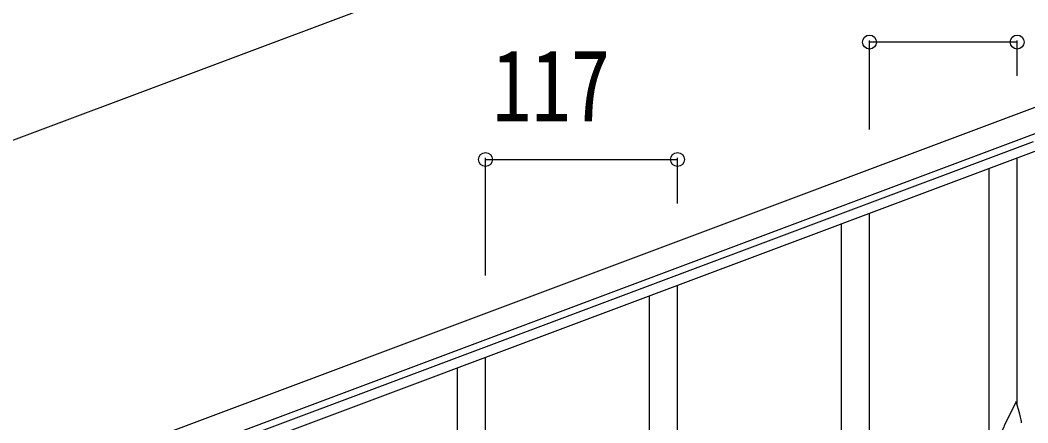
# Model space of a CAD drawing. Units: millimetres, scale not verified. Extents: x -4015 to 4015, y -2862 to 2860.
# Drawn here: x 2446 to 3060, y 1528 to 1774 of the extents above; entities that cross this region are included whole.
import ezdxf
from ezdxf.enums import TextEntityAlignment as Align

# ---------------------------------------------------------------- set-up
doc = ezdxf.new("R2010")
doc.units = ezdxf.units.MM
doc.header["$LTSCALE"] = 10
doc.layers.add('0-3_YKK_A1', color=4, linetype='Continuous')
doc.layers.add('0-4_YKK_D', color=6, linetype='Continuous')
doc.styles.add('ＭＳ ゴシック', font='')
doc.styles.get('ＭＳ ゴシック').set_extended_font_data('MS Gothic')

msp = doc.modelspace()

# ---------------------------------------------------------------- linework, layer by layer
at = {"layer": '0-3_YKK_A1'}
for p, q in [((3144.03, 1750.06), (2363.11, 1457.16)), ((3149.3, 1736.02), (2368.37, 1443.11)), ((2415.66, 1456.57), (3063.57, 1699.59)), ((2417.76, 1450.96), (3065.67, 1693.97)), ((3053.69, 1538.92), (3053.69, 1689.48)), ((3036.69, 1506), (3036.69, 1683.09)), ((2963.69, 1406.98), (2963.69, 1655.72)), ((2946.69, 1406.98), (2946.69, 1649.33)), ((2846.69, 1461.19), (2846.69, 1611.74)), ((2829.69, 1428.27), (2829.69, 1605.35)), ((2729.69, 1417.21), (2729.69, 1567.77)), ((2712.69, 1384.29), (2712.69, 1561.38))]:
    msp.add_line(p, q, dxfattribs=at)
for points in [[(3053.09, 1540.94), (3045.86, 1526.08), (3045.52, 1525.41), (3042.7, 1519.77), (3041.14, 1516.49), (3040.03, 1514.02), (3038.56, 1510.5), (3037.79, 1508.47)], [(3055.82, 1531.4), (3055.6, 1532.34), (3055.35, 1533.3), (3053.09, 1540.94)]]:
    msp.add_lwpolyline(points, dxfattribs=at)
for centre, radius, start, end in [((3014.35, 1522.7), 42.37, 9.56725, 11.859), ((3011.5, 1523.1), 45.12, 6.17603, 8.46779)]:
    msp.add_arc(centre, radius, start, end, dxfattribs=at)
at = {"layer": '0-4_YKK_D'}
for p, q in [((3073.79, 1937.32), (2292.87, 1644.42)), ((2963.69, 1706.85), (2963.69, 1761.14)), ((3053.69, 1760.14), (2963.69, 1760.14)), ((3053.69, 1739.46), (3053.69, 1761.14)), ((2729.69, 1617.81), (2729.69, 1689.53)), ((2846.69, 1661.69), (2846.69, 1689.53)), ((2729.69, 1688.53), (2846.69, 1688.53))]:
    msp.add_line(p, q, dxfattribs=at)
for centre in [(2963.69, 1760.14), (3053.69, 1760.14), (2729.69, 1688.53), (2846.69, 1688.53)]:
    msp.add_circle(centre, 4.25, dxfattribs=at)

# ---------------------------------------------------------------- texts
at = {"layer": '0-4_YKK_D', "style": 'ＭＳ ゴシック', "width": 0.8}
msp.add_text('117', height=43.99, dxfattribs=at).set_placement((2733.79, 1698.53), align=Align.BOTTOM_LEFT)

doc.saveas('drawing.dxf')
